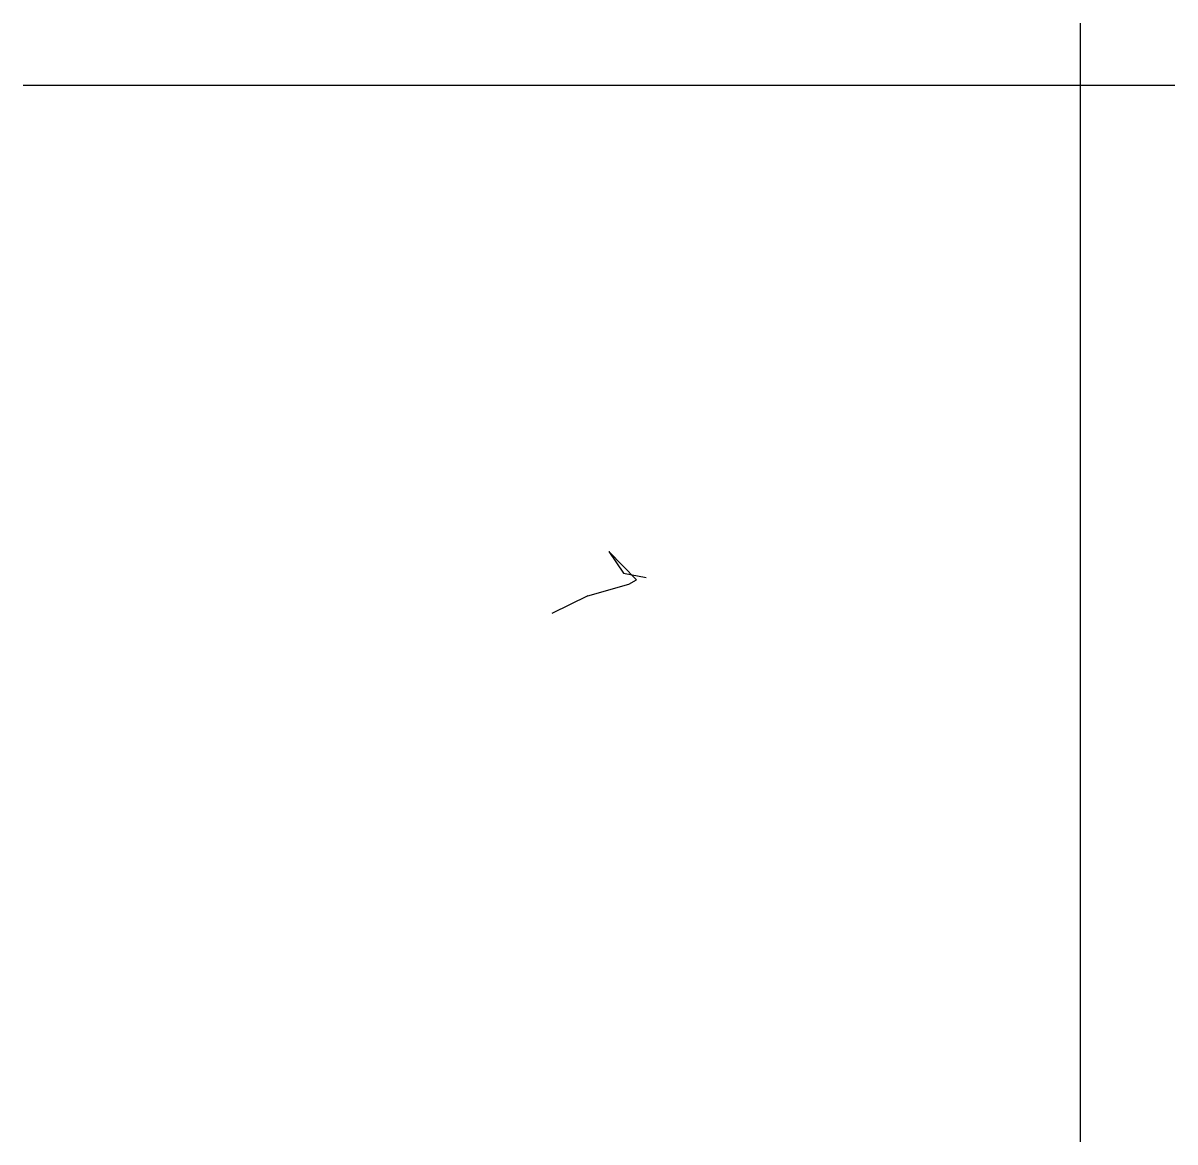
# Model space of a CAD drawing. Extents: x 0 to 109, y 0 to 106.
import ezdxf

# ---------------------------------------------------------------- set-up
doc = ezdxf.new("R2010")
doc.units = 0
doc.layers.add('CentreLine', color=5, linetype='CONTINUOUS')
doc.layers.add('Grid', color=7, linetype='CONTINUOUS')

msp = doc.modelspace()

# ---------------------------------------------------------------- linework, layer by layer
at = {"layer": 'CentreLine'}
for p, q in [((58, 53.18, 19.25), (55.4, 55.87, 12.21)), ((55.4, 55.87, 12.21), (55.4, 55.87, 0.9)), ((55.4, 55.87, 0.9), (56.77, 53.83, 0.19)), ((56.77, 53.83, 0.19), (58.93, 53.41)), ((53.41, 51.66, 42.53), (57.28, 52.77, 42.81)), ((57.28, 52.77, 42.81), (58, 53.18, 19.25)), ((53.41, 51.66, 42.53), (50, 50, 44.72))]:
    msp.add_line(p, q, dxfattribs=at)
at = {"layer": 'Grid'}
for p, q in [((100, 0), (100, 105.87)), ((0, 100), (108.93, 100))]:
    msp.add_line(p, q, dxfattribs=at)

doc.saveas('drawing.dxf')
